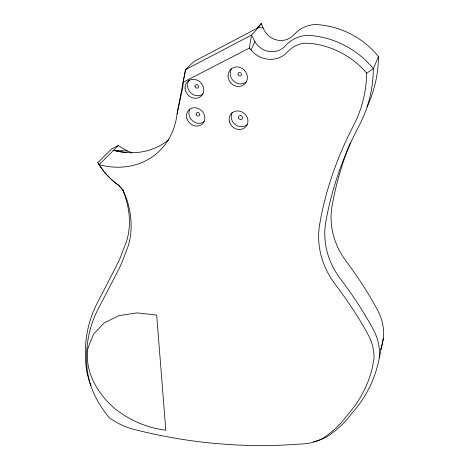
<?xml version="1.0" encoding="UTF-8"?>
<svg xmlns="http://www.w3.org/2000/svg" width="469" height="469" viewBox="0 0 469 469"><rect width="100%" height="100%" fill="white"/><g stroke="black" fill="none" stroke-linecap="round" stroke-linejoin="round"><path stroke-width="0.7" d="M367.034 106.961A127.199 118.927 53 0 0 378.483 56.608A82.421 77.913 28.3 0 0 314.828 24.494A32.678 31.757 41.1 0 0 293.946 34.724A19.118 18.221 62.7 0 1 263.121 27.935L261.28 23.45L258.442 27.571L251.542 35.069L249.309 48.108L250.991 49.984A25.537 24.159 57.8 0 0 284.66 54.597L288.974 50.459A28.861 27.741 38.1 0 1 304.094 43.177L311.305 43.47A81.067 75.638 28.5 0 1 363.991 70.086L366.682 73.17L366.617 76.072A127.779 118.206 50.2 0 1 355.602 121.377L353.55 125.516A533.945 385.125 -11.4 0 0 319.682 224.299A98.49 84.584 7.9 0 0 332.304 280.228L335.446 284.636A359.987 248.57 32.7 0 1 367.69 333.799A63.362 50.107 19.6 0 1 373.998 359.019L371.864 369.883A176.01 138.824 28.5 0 1 352.459 408.986L345.389 417.615A132.926 103.262 25.6 0 1 327.913 434.71L325.334 436.674A49.321 37.145 20.8 0 1 303.361 443.926L299.556 444.073A633.754 554.546 73.9 0 1 229.2 444.548L215.347 443.475A632.37 553.531 73.8 0 1 133.941 429.387A54.158 39.308 30.2 0 1 110.637 418.694L109.236 417.697L107.026 414.954A107.63 80.217 27.5 0 1 89.04 380.242L87.257 370.299A179.48 135.594 23.1 0 1 98.947 307.494L117.877 271.053A203.634 149.752 47.6 0 0 123.13 259.369L128.025 246.477A92.399 71.417 42.8 0 0 125.85 196.71L122.825 189.851M263.121 27.935L258.442 27.571L193.89 61.521L185.542 69.611L183.133 82.239L182.881 86.671L177.071 113.838A79.49 66.534 50.6 0 1 99.117 164.666L99.874 165.874A61.011 51.742 44.3 0 0 116.294 183.666L118.774 185.507L123.505 190.725M177.071 113.838L185.542 69.611L251.542 35.069L254.931 41.665L250.991 49.984M313.263 441.833A53.302 40.299 20.7 0 0 332.21 432.998A136.303 106.275 25.5 0 0 351.562 413.617A179.287 141.937 28.5 0 0 379.292 357.894L383.419 338.172A65.22 52.581 19.1 0 0 377.258 309.487A351.334 248.576 32.9 0 0 346.163 261.239A89.345 77.79 6.5 0 1 332.128 205.574A497.838 365.357 -12.3 0 1 350.273 142.904M378.483 56.608L373.33 68.732A132.123 122.479 50.7 0 1 359.5 124.877A521.475 377.322 -11.5 0 0 325.814 221.89A92.669 79.771 7.7 0 0 340.547 279.008A361.787 251.009 32.8 0 1 372.843 328.564A67.413 53.489 19.5 0 1 379.292 357.894M256.543 28.574L261.28 23.45L261.544 24.769M118.223 145.607L99.117 164.666L97.822 162.608L111.575 149.001L118.223 145.607L127.439 151L132.018 152.706M366.682 73.17L373.33 68.732A85.628 80.088 28.5 0 0 307.089 35.281A33.979 32.724 38.5 0 0 285.463 45.774A19.856 18.813 58.6 0 1 254.931 41.665M183.133 82.239L249.309 48.108M168.922 139.539A76.547 64.91 51.7 0 1 113.469 150.35L127.439 151M113.469 150.35L126.437 152.695M122.028 188.907L118.85 185.402A65.467 55.682 44.4 0 1 117.285 184.247M203.159 93.835A9.878 8.823 48.8 0 1 190.719 92.751A9.878 8.823 48.8 0 1 189.113 80.123M204.279 121.559A9.667 8.565 44.6 0 1 192.513 120.814A9.667 8.565 44.6 0 1 189.857 109.119M383.419 338.172A173.536 139.633 28.5 0 1 381.561 346.386M381.379 347.06A173.536 139.633 28.5 0 1 380.623 349.733M122.485 189.412A87.228 67.642 42.9 0 1 125.053 245.463L123.195 250.077A197.865 145.982 47.7 0 1 116.634 265.489L97.898 301.831A182.64 138.531 23.1 0 0 86.988 372.632A111.124 83.154 27.5 0 0 91.08 385.647M116.769 183.854A65.467 55.682 44.4 0 1 112.753 180.547M112.267 180.114A65.467 55.682 44.4 0 1 104.587 172.141M103.76 171.132A65.467 55.682 44.4 0 1 97.822 162.608M247.251 124.537A9.738 8.841 40.3 0 1 234.975 124.349A9.738 8.841 40.3 0 1 232.319 112.32M246.665 81.536A10.054 9.269 48.4 0 1 234.06 81.53A10.054 9.269 48.4 0 1 231.334 68.884M87.99 347.851C84.256 371.131 97.171 393.145 114.155 408.065C129.016 420.036 146.815 427.939 165.815 430.19L156.681 315.08L137.007 312.893L119.02 315.625L104.188 322.901L93.624 333.981L87.99 347.851M185.044 88.119A9.955 8.87 48.5 0 0 199.407 97.364A9.955 8.87 48.5 0 0 198.745 80.961A9.955 8.87 48.5 0 0 185.044 88.119M194.963 86.237A1.888 1.688 48.8 0 0 197.695 87.979A1.888 1.688 48.8 0 0 197.56 84.866A1.888 1.688 48.8 0 0 194.963 86.237M186.885 118.522A9.738 8.606 44.4 0 0 202.432 123.91A9.738 8.606 44.4 0 0 197.707 108.263A9.738 8.606 44.4 0 0 186.885 118.522M238.023 74.149A1.806 1.665 48.4 0 0 240.644 75.826A1.806 1.665 48.4 0 0 240.591 72.806A1.806 1.665 48.4 0 0 238.023 74.149M228.01 75.996A10.136 9.321 48.1 0 0 242.661 85.464A10.136 9.321 48.1 0 0 242.432 68.568A10.136 9.321 48.1 0 0 228.01 75.996M229.441 121.858A9.814 8.888 40.1 0 0 245.287 127.322A9.814 8.888 40.1 0 0 240.855 111.493A9.814 8.888 40.1 0 0 229.441 121.858M196.271 114.6A1.888 1.671 44.6 0 0 199.284 115.626A1.888 1.671 44.6 0 0 198.358 112.595A1.888 1.671 44.6 0 0 196.271 114.6M238.545 117.907A2.14 1.94 40.3 0 0 242.004 119.079A2.14 1.94 40.3 0 0 241.025 115.626A2.14 1.94 40.3 0 0 238.545 117.907"/></g></svg>
